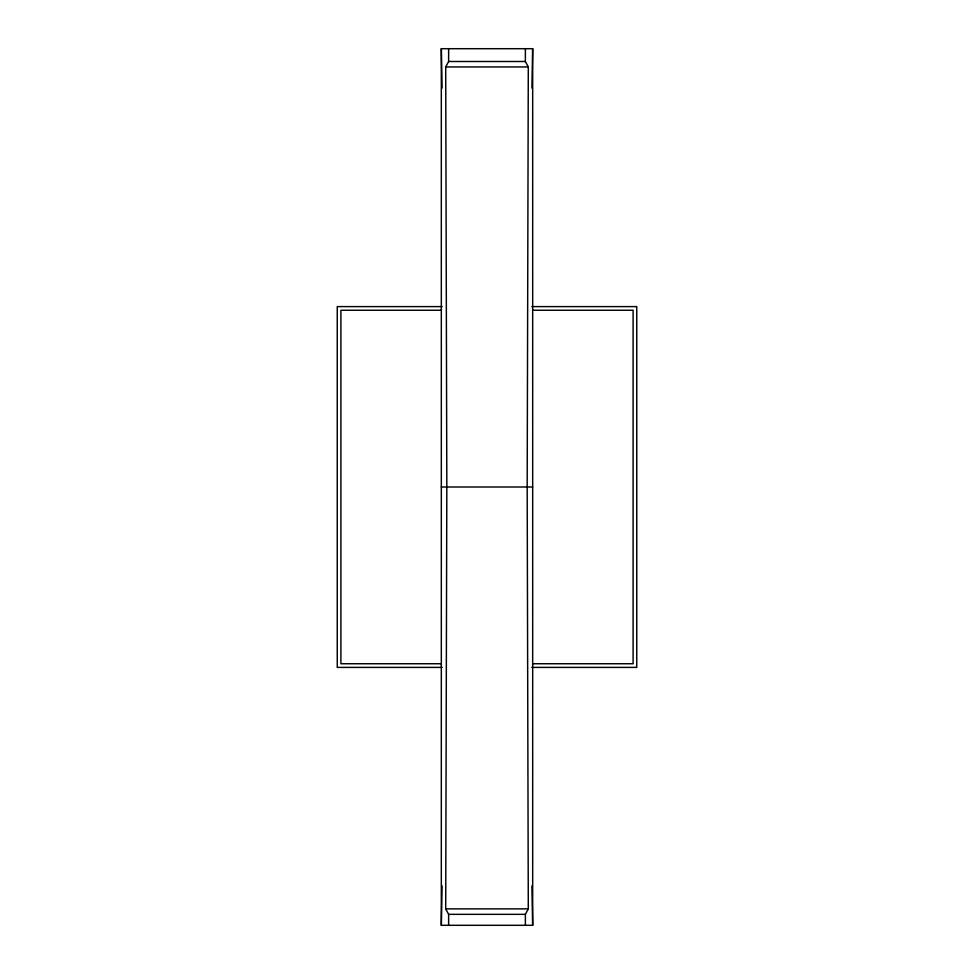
<?xml version="1.0" encoding="UTF-8"?>
<svg xmlns="http://www.w3.org/2000/svg" width="974" height="974" viewBox="0 0 974 974"><rect width="100%" height="100%" fill="white"/><g stroke="black" fill="none" stroke-linecap="round" stroke-linejoin="round"><path stroke-width="1.46" d="M448.624 925.3L448.624 914.342L445.702 908.876L446.822 487L445.702 66.95L448.624 61.496L448.624 48.7M525.376 48.7L525.376 61.496L528.298 66.95L527.178 487L528.298 908.876L525.376 914.342L525.376 925.3M441.319 925.3L441.319 48.7L532.681 48.7L532.681 925.3L441.319 925.3L442.062 885.926M531.938 88.074L532.681 48.7M448.624 61.496L525.376 61.496M445.702 66.95L528.298 66.95M442.147 306.603L337.248 306.603L337.248 667.397L442.147 667.397M531.853 306.603L636.753 306.603L636.753 667.397L531.853 667.397M441.344 310.256L340.9 310.256L340.9 663.744L441.344 663.744M532.656 310.256L633.1 310.256L633.1 663.744L532.656 663.744M441.319 487L532.681 487M445.702 908.876L528.298 908.876M448.624 914.342L525.376 914.342M531.938 885.926L532.681 925.3M441.319 48.7L442.062 88.074"/></g></svg>
